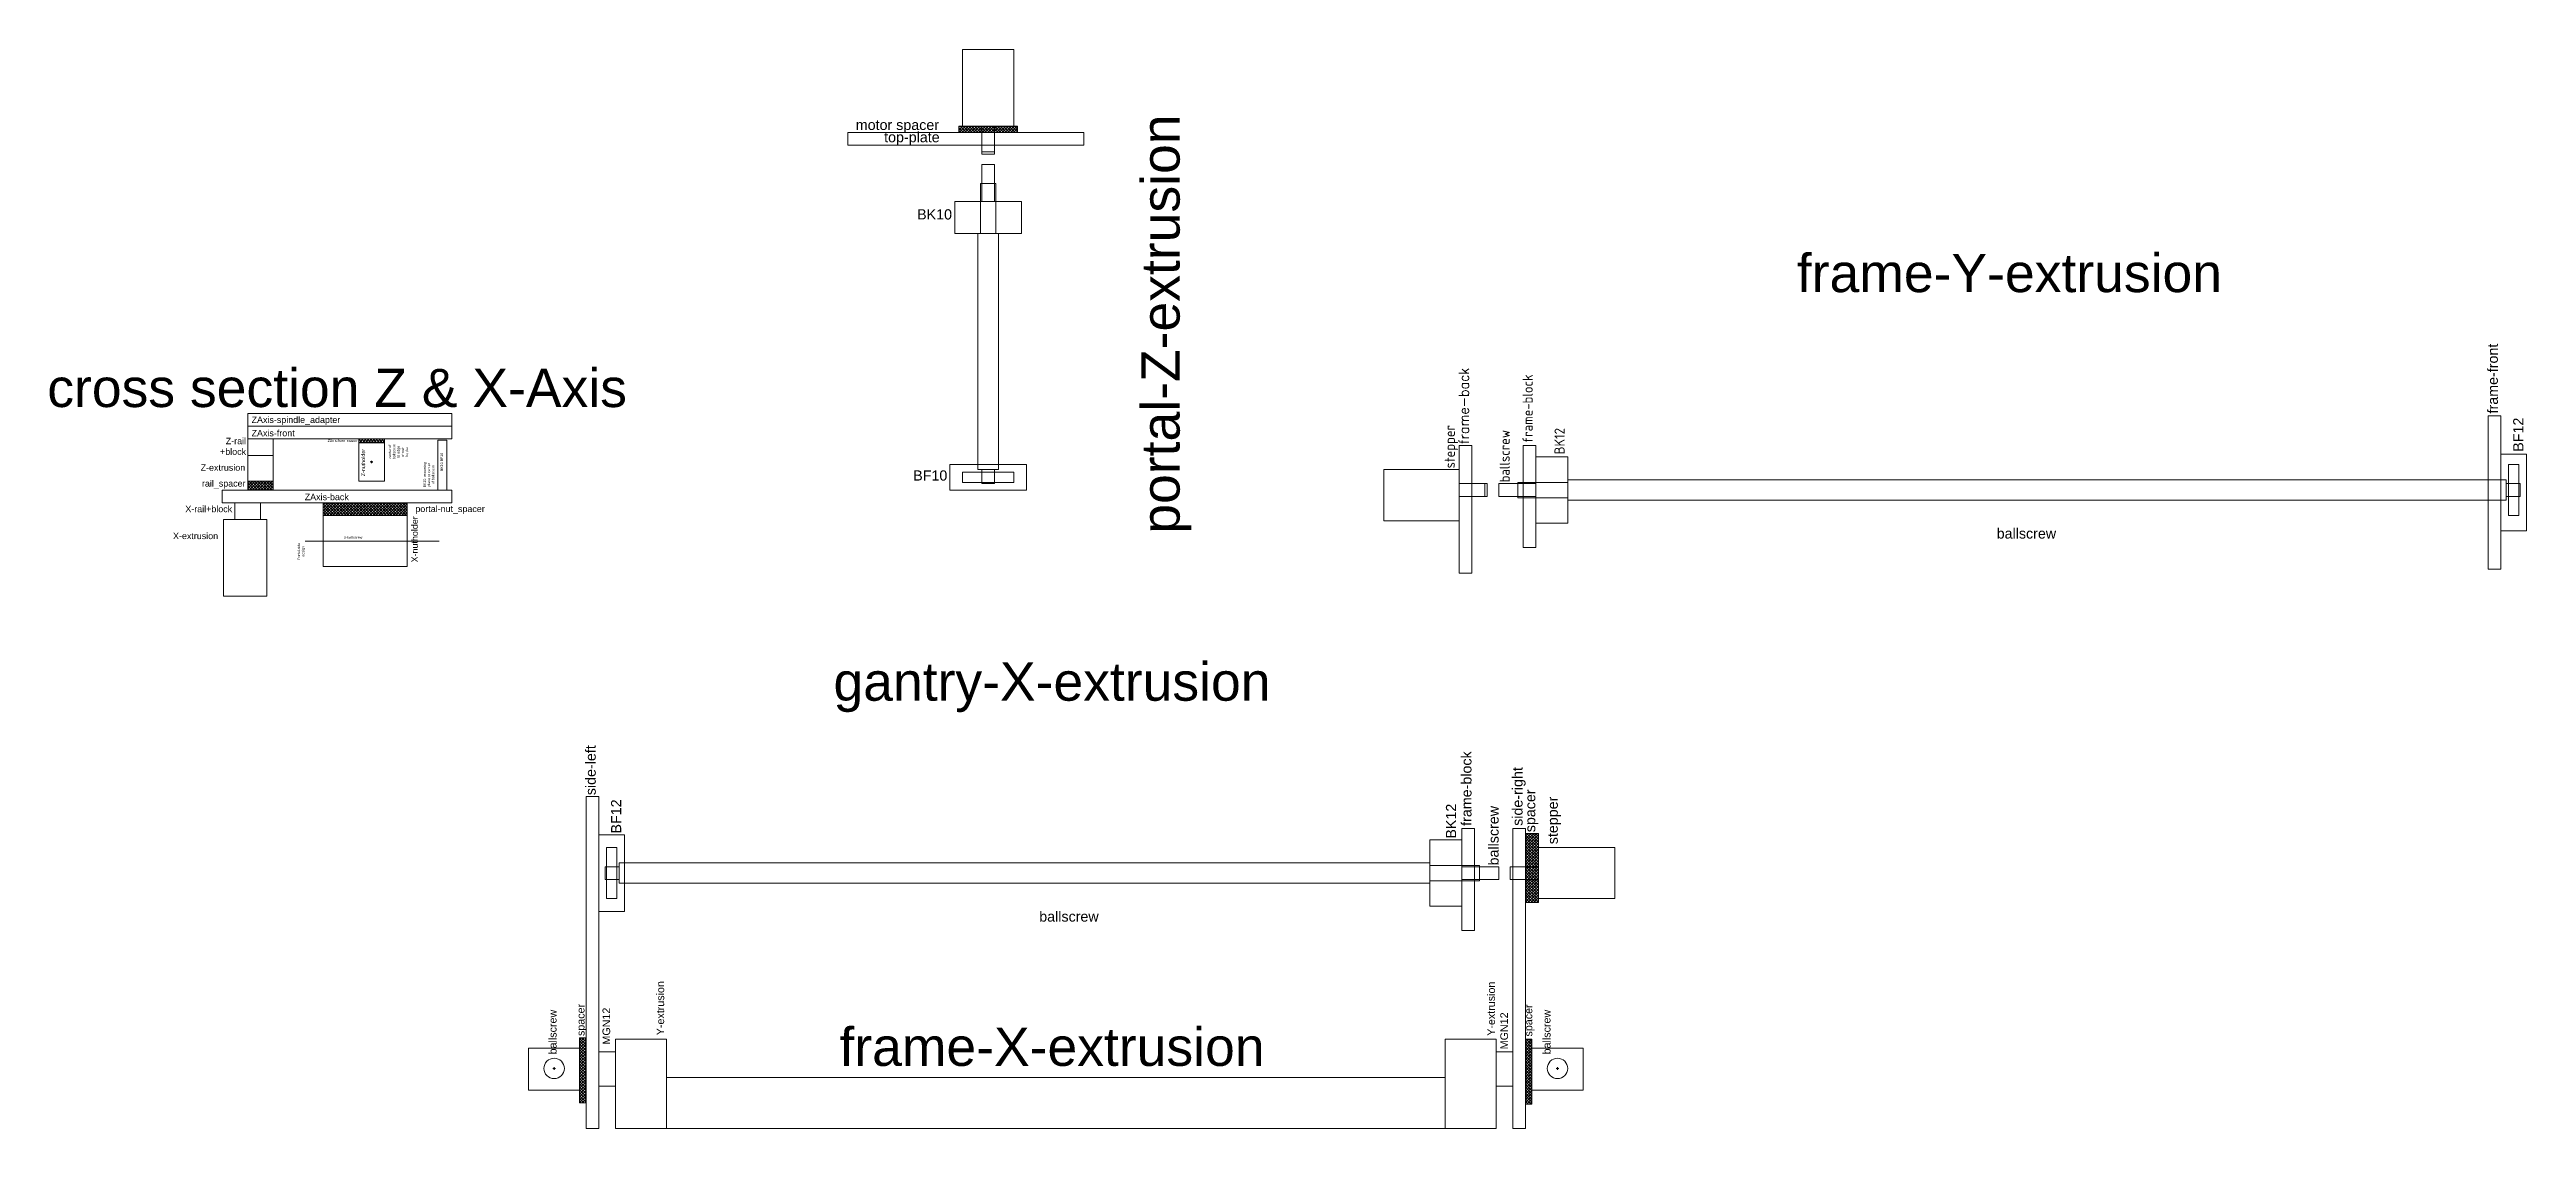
# Model space of a CAD drawing. Header units: millimetres. Extents: x -1135 to 805, y -500 to 345.
import ezdxf
from ezdxf.enums import TextEntityAlignment as Align

# ---------------------------------------------------------------- set-up
doc = ezdxf.new("R2010")
doc.units = ezdxf.units.MM
doc.header["$PDMODE"] = 34
doc.layers.get('0').update_dxf_attribs({"lineweight": 0})
doc.layers.add('text', color=7, linetype='Continuous', lineweight=0)
doc.styles.add('textstyle11', font='iso')
doc.styles.add('textstyle12', font='')
doc.styles.add('textstyle13', font='iso')
doc.styles.add('textstyle14', font='')
doc.styles.add('textstyle15', font='iso')
doc.styles.add('textstyle16', font='')
doc.styles.add('textstyle17', font='')
doc.styles.add('textstyle18', font='')
doc.styles.add('textstyle19', font='')
doc.styles.add('textstyle20', font='')
doc.styles.add('textstyle21', font='')
doc.styles.add('textstyle22', font='')
doc.styles.add('textstyle23', font='')
doc.styles.add('textstyle24', font='')
doc.styles.add('textstyle25', font='')
doc.styles.add('textstyle26', font='')
doc.styles.add('textstyle27', font='Standard')
doc.styles.add('textstyle28', font='')
doc.styles.add('textstyle29', font='')
doc.styles.add('textstyle30', font='iso')
doc.styles.add('textstyle31', font='')
doc.styles.add('textstyle32', font='')
doc.styles.add('textstyle33', font='')
doc.styles.add('textstyle34', font='')
doc.styles.add('textstyle35', font='')
doc.styles.add('textstyle36', font='')
doc.styles.add('textstyle37', font='')
doc.styles.add('textstyle38', font='')
doc.styles.add('textstyle39', font='')
doc.styles.add('textstyle40', font='')
doc.styles.add('textstyle41', font='')
doc.styles.add('textstyle42', font='')
doc.styles.add('textstyle43', font='')
doc.styles.add('textstyle44', font='')
doc.styles.add('textstyle45', font='')
doc.styles.add('textstyle46', font='')
doc.styles.add('textstyle47', font='')
doc.styles.add('textstyle48', font='')
doc.styles.add('textstyle49', font='')
doc.styles.add('textstyle50', font='')
doc.styles.add('textstyle51', font='')
doc.styles.add('textstyle52', font='')
doc.styles.add('textstyle53', font='')
doc.styles.add('textstyle54', font='')
doc.styles.add('textstyle55', font='')
doc.styles.add('textstyle56', font='')
doc.styles.add('textstyle57', font='')
doc.styles.add('textstyle58', font='')
doc.styles.add('textstyle59', font='')
doc.styles.add('textstyle60', font='')
doc.styles.add('textstyle61', font='')
doc.styles.get('textstyle12').set_extended_font_data('Liberation Sans')
doc.styles.get('textstyle14').set_extended_font_data('Liberation Sans')
doc.styles.get('textstyle16').set_extended_font_data('Liberation Sans')
doc.styles.get('textstyle17').set_extended_font_data('Liberation Sans')
doc.styles.get('textstyle18').set_extended_font_data('Liberation Sans')
doc.styles.get('textstyle19').set_extended_font_data('Liberation Sans')
doc.styles.get('textstyle20').set_extended_font_data('Liberation Sans')
doc.styles.get('textstyle21').set_extended_font_data('Liberation Sans')
doc.styles.get('textstyle22').set_extended_font_data('Liberation Sans')
doc.styles.get('textstyle23').set_extended_font_data('Liberation Sans')
doc.styles.get('textstyle24').set_extended_font_data('Liberation Sans')
doc.styles.get('textstyle25').set_extended_font_data('Liberation Sans')
doc.styles.get('textstyle26').set_extended_font_data('Liberation Sans')
doc.styles.get('textstyle28').set_extended_font_data('Liberation Sans')
doc.styles.get('textstyle29').set_extended_font_data('Liberation Sans')
doc.styles.get('textstyle31').set_extended_font_data('Liberation Sans')
doc.styles.get('textstyle32').set_extended_font_data('Liberation Sans')
doc.styles.get('textstyle33').set_extended_font_data('Liberation Sans')
doc.styles.get('textstyle34').set_extended_font_data('Liberation Sans')
doc.styles.get('textstyle35').set_extended_font_data('Liberation Sans')
doc.styles.get('textstyle36').set_extended_font_data('Liberation Sans')
doc.styles.get('textstyle37').set_extended_font_data('Liberation Sans')
doc.styles.get('textstyle38').set_extended_font_data('Liberation Sans')
doc.styles.get('textstyle39').set_extended_font_data('Liberation Sans')
doc.styles.get('textstyle40').set_extended_font_data('Liberation Sans')
doc.styles.get('textstyle41').set_extended_font_data('Liberation Sans')
doc.styles.get('textstyle42').set_extended_font_data('Liberation Sans')
doc.styles.get('textstyle43').set_extended_font_data('Liberation Sans')
doc.styles.get('textstyle44').set_extended_font_data('Liberation Sans')
doc.styles.get('textstyle45').set_extended_font_data('Liberation Sans')
doc.styles.get('textstyle46').set_extended_font_data('Liberation Sans')
doc.styles.get('textstyle47').set_extended_font_data('Liberation Sans')
doc.styles.get('textstyle48').set_extended_font_data('Liberation Sans')
doc.styles.get('textstyle49').set_extended_font_data('Liberation Sans')
doc.styles.get('textstyle50').set_extended_font_data('Liberation Sans')
doc.styles.get('textstyle51').set_extended_font_data('Liberation Sans')
doc.styles.get('textstyle52').set_extended_font_data('Liberation Sans')
doc.styles.get('textstyle53').set_extended_font_data('Liberation Sans')
doc.styles.get('textstyle54').set_extended_font_data('Liberation Sans')
doc.styles.get('textstyle55').set_extended_font_data('Liberation Sans')
doc.styles.get('textstyle56').set_extended_font_data('Liberation Sans')
doc.styles.get('textstyle57').set_extended_font_data('Liberation Sans')
doc.styles.get('textstyle58').set_extended_font_data('Liberation Sans')
doc.styles.get('textstyle59').set_extended_font_data('Liberation Sans')
doc.styles.get('textstyle60').set_extended_font_data('Liberation Sans')
doc.styles.get('textstyle61').set_extended_font_data('Liberation Sans')

# ---------------------------------------------------------------- blocks, each defined once
blk = doc.blocks.new('ballscrew')
for points in [[(-689, 5), (-700, 5), (-700, -5), (-689, -5)], [(-54, 8), (-689, 8), (-689, -8), (-54, -8)], [(-15, 6), (-54, 6), (-54, -6), (-15, -6)], [(0, 5), (-15, 5), (-15, -5), (0, -5)]]:
    blk.add_lwpolyline(points, close=True)
at = {"layer": 'text'}
for points in [[(-15, 6), (-29, 6), (-29, 5), (-15, 5)], [(-15, -5), (-29, -5), (-29, -6), (-15, -6)]]:
    blk.add_lwpolyline(points, close=True, dxfattribs=at)

msp = doc.modelspace()

# ---------------------------------------------------------------- hatches: boundary and pattern name
at = {"transparency": 33554687}
h = msp.add_hatch(dxfattribs=at)
h.set_pattern_fill('NET', color=256, scale=0.5, angle=45, style=0, pattern_type=0)
h.paths.add_polyline_path([(-423, 285), (-377, 285), (-377, 280), (-423, 280)], flags=0)
h = msp.add_hatch(dxfattribs=at)
h.set_pattern_fill('NET', color=256, scale=0.5, angle=45, style=0, pattern_type=0)
h.paths.add_polyline_path([(-893, 40), (-873, 40), (-873, 37), (-893, 37)], flags=0)
h = msp.add_hatch(dxfattribs=at)
h.set_pattern_fill('NET', color=256, scale=0.5, angle=45, style=0, pattern_type=0)
h.paths.add_polyline_path([(-980, 0), (-960, 0), (-960, 7), (-980, 7)], flags=0)
h = msp.add_hatch(dxfattribs=at)
h.set_pattern_fill('NET', color=256, scale=0.5, angle=45, style=0, pattern_type=0)
h.paths.add_polyline_path([(-921, -10), (-855, -10), (-855, -20), (-921, -20)], flags=0)
h = msp.add_hatch(dxfattribs=at)
h.set_pattern_fill('NET', color=256, scale=0.5, angle=45, style=0, pattern_type=0)
h.paths.add_polyline_path([(21, -269), (31, -269), (31, -323), (21, -323)], flags=0)
h = msp.add_hatch(dxfattribs=at)
h.set_pattern_fill('NET', color=256, scale=0.5, angle=45, style=0, pattern_type=0)
h.paths.add_polyline_path([(-720, -429), (-715, -429), (-715, -480), (-720, -480)], flags=0)
h = msp.add_hatch(dxfattribs=at)
h.set_pattern_fill('NET', color=256, scale=0.5, angle=45, style=0, pattern_type=0)
h.paths.add_polyline_path([(21, -430), (26, -430), (26, -481), (21, -481)], flags=0)

# ---------------------------------------------------------------- linework, layer by layer
for p, q in [((-510, 280), (-325, 280)), ((-510, 270), (-510, 280)), ((-325, 280), (-325, 270)), ((-325, 270), (-510, 270)), ((-405, 265), (-395, 265)), ((-405, 263), (-405, 265)), ((-395, 263), (-405, 263)), ((-395, 265), (-395, 263)), ((-820, 60), (-980, 60)), ((-980, 60), (-980, 50)), ((-820, 50), (-820, 60)), ((-820, 50), (-980, 50)), ((-980, 50), (-980, 40)), ((-980, 50), (-820, 50)), ((-960, 40), (-980, 40)), ((-980, 40), (-980, 27)), ((-980, 40), (-820, 40)), ((-960, 27), (-960, 40)), ((-824, 39), (-831, 39)), ((-831, 39), (-831, 0)), ((-824, 0), (-824, 39)), ((-820, 40), (-820, 50)), ((-960, 27), (-980, 27)), ((-980, 27), (-980, 7)), ((-980, 27), (-960, 27)), ((-960, 7), (-960, 27)), ((-893, 7), (-893, 37)), ((-893, 37), (-873, 37)), ((-873, 37), (-873, 7)), ((-1000, 0), (-820, 0)), ((-1000, -10), (-1000, 0)), ((-960, 7), (-980, 7)), ((-980, 7), (-980, 0)), ((-980, 7), (-960, 7)), ((-980, 0), (-960, 0)), ((-960, 0), (-960, 7)), ((-873, 7), (-893, 7)), ((-831, 0), (-824, 0)), ((-820, 0), (-820, -10)), ((-820, -10), (-1000, -10)), ((-990, -10), (-970, -10)), ((-990, -23), (-990, -10)), ((-970, -10), (-970, -23)), ((-965, -23), (-999, -23)), ((-999, -23), (-999, -83)), ((-970, -23), (-990, -23)), ((-965, -83), (-965, -23)), ((-855, -20), (-921, -20)), ((-921, -60), (-921, -20)), ((-855, -20), (-855, -60)), ((-935, -40), (-830, -40)), ((-855, -60), (-921, -60)), ((-999, -83), (-965, -83)), ((-720, -437), (-760, -437)), ((-760, -437), (-760, -470)), ((-720, -470), (-720, -437)), ((-705, -440), (-692, -440)), ((-705, -467), (-705, -440)), ((-692, -430), (-652, -430)), ((-692, -500), (-692, -430)), ((-692, -440), (-692, -467)), ((-652, -430), (-652, -500)), ((-42, -430), (-2, -430)), ((-42, -500), (-42, -430)), ((-2, -430), (-2, -500)), ((-2, -440), (11, -440)), ((-2, -440), (-2, -467)), ((11, -440), (11, -467)), ((26, -437), (66, -437)), ((26, -470), (26, -437)), ((66, -437), (66, -470)), ((-42, -460), (-652, -460)), ((-652, -460), (-652, -500)), ((-42, -500), (-42, -460)), ((-760, -470), (-720, -470)), ((-692, -467), (-705, -467)), ((11, -467), (-2, -467)), ((66, -470), (26, -470)), ((-652, -500), (-692, -500)), ((-652, -500), (-42, -500)), ((-2, -500), (-42, -500))]:
    msp.add_line(p, q)
for points in [[(-423, 285), (-377, 285), (-377, 280), (-423, 280)], [(-405, 285), (-405, 265), (-395, 265), (-395, 285)], [(-405, 255), (-405, 240), (-395, 240), (-395, 255)], [(-406, 240), (-406, 201), (-394, 201), (-394, 240)], [(-426, 201), (-426, 226), (-374, 226), (-374, 201)], [(-408, 201), (-408, 16), (-392, 16), (-392, 201)], [(-893, 40), (-873, 40), (-873, 37), (-893, 37)], [(785, 58), (775, 58), (775, -62), (785, -62)], [(-430, 0), (-430, 20), (-370, 20), (-370, 0)], [(-21, -65), (-31, -65), (-31, 35), (-21, 35)], [(29, 35), (19, 35), (19, -45), (29, -45)], [(54, 26), (29, 26), (29, -26), (54, -26)], [(805, 28), (785, 28), (785, -32), (805, -32)], [(-405, 16), (-405, 5), (-395, 5), (-395, 16)], [(-31, 5), (-11, 5), (-11, -5), (-31, -5)], [(0, 5), (15, 5), (15, -5), (0, -5)], [(15, 6), (54, 6), (54, -6), (15, -6)], [(54, 8), (789, 8), (789, -8), (54, -8)], [(789, 5), (800, 5), (800, -5), (789, -5)], [(-921, -10), (-855, -10), (-855, -20), (-921, -20)], [(-715, -240), (-705, -240), (-705, -500), (-715, -500)], [(-705, -270), (-685, -270), (-685, -330), (-705, -330)], [(-29, -265), (-19, -265), (-19, -345), (-29, -345)], [(11, -500), (21, -500), (21, -265), (11, -265)], [(21, -269), (31, -269), (31, -323), (21, -323)], [(-54, -274), (-29, -274), (-29, -326), (-54, -326)], [(31, -295), (11, -295), (11, -305), (31, -305)], [(-720, -429), (-715, -429), (-715, -480), (-720, -480)], [(21, -430), (26, -430), (26, -481), (21, -481)]]:
    msp.add_lwpolyline(points, close=True)
for centre in [(-740, -453), (46, -453)]:
    msp.add_circle(centre, 8)
for p in [(-883, 22), (-740, -453), (46, -453)]:
    msp.add_point(p)
at = {"layer": 'text'}
for points in [[(-420, 285), (-420, 345), (-380, 345), (-380, 285)], [(-406, 240), (-406, 226), (-405, 226), (-405, 240)], [(-395, 240), (-395, 226), (-394, 226), (-394, 240)], [(791, 20), (799, 20), (799, -20), (791, -20)], [(-420, 14), (-420, 6), (-380, 6), (-380, 14)], [(-31, 16), (-90, 16), (-90, -24), (-31, -24)], [(-11, 5), (-9, 5), (-9, -5), (-11, -5)], [(15, 6), (29, 6), (29, 5), (15, 5)], [(15, -5), (29, -5), (29, -6), (15, -6)], [(-691, -280), (-699, -280), (-699, -320), (-691, -320)], [(31, -280), (91, -280), (91, -320), (31, -320)], [(11, -295), (9, -295), (9, -305), (11, -305)]]:
    msp.add_lwpolyline(points, close=True, dxfattribs=at)

# ---------------------------------------------------------------- block references
msp.add_blockref('ballscrew', (0, -300))

# ---------------------------------------------------------------- texts
for s, style, p in [('frame-Y-extrusion', 'textstyle33', (400, 170)), ('cross section Z & X-Axis', 'textstyle35', (-910, 80))]:
    msp.add_text(s, height=30, dxfattribs=dict(style=style)).set_placement(p, align=Align.MIDDLE_CENTER)
at = {"style": 'textstyle34'}
msp.add_text('gantry-X-extrusion', height=30, rotation=360, dxfattribs=at).set_placement((-350, -150), align=Align.MIDDLE_CENTER)
for s, style, p in [('Y-extrusion', 'textstyle44', (-652, -427)), ('Y-extrusion', 'textstyle38', (-1.2, -427.4)), ('ballscrew', 'textstyle41', (-736.3, -442)), ('spacer', 'textstyle40', (-714.4, -427.6)), ('MGN12', 'textstyle39', (-694.3, -434.3)), ('spacer', 'textstyle42', (28, -428)), ('ballscrew', 'textstyle43', (42.3, -442)), ('MGN12', 'textstyle37', (9, -438))]:
    msp.add_text(s, height=6, rotation=90, dxfattribs=dict(style=style)).set_placement(p, align=Align.BOTTOM_LEFT)
at = {"style": 'textstyle36'}
msp.add_text('frame-X-extrusion', height=30, dxfattribs=at).set_placement((-350, -460), align=Align.BOTTOM_CENTER)
for s, insert, char_height, attachment_point, style in [('Z-rail\\P+block', (-981.3, 27.5), 5, 9, 'textstyle56'), ('ZAxis-spindle_adapter', (-977, 51), 5, 7, 'textstyle47'), ('ZAxis-front', (-977, 42), 5, 7, 'textstyle46'), ('ZAxis-front_spacer', (-894, 37), 2, 9, 'textstyle49'), ('Z-extrusion', (-982, 15), 5, 9, 'textstyle54'), ('rail_spacer', (-981.7, 1.2), 5, 9, 'textstyle45'), ('X-rail+block', (-992.2, -17.4), 5, 9, 'textstyle57'), ('ZAxis-back', (-918.1, -8), 5, 8, 'textstyle53'), ('portal-nut_spacer', (-848.7, -15.5), 5, 4, 'textstyle51'), ('X-extrusion', (-1003.2, -38.5), 5, 9, 'textstyle55'), ('X-ballscrew', (-904.7, -38.2), 2, 7, 'textstyle50')]:
    msp.add_mtext(s, dxfattribs=dict(insert=insert, char_height=char_height, attachment_point=attachment_point, style=style))
at = {"rotation": 90}
for s, insert, char_height, attachment_point, style in [('Z-nutholder', (-888, 21.5), 3, 8, 'textstyle48'), ('center of\\Pballscrew \\Pto edge\\Pof nut-\\Pholder', (-862, 30), 2, 5, 'textstyle59'), ('BK10: mounting \\Pplane to center \\Pof ballscrew', (-838.1, 12), 2, 5, 'textstyle58'), ('BK10 BF10', (-828, 22), 2, 5, 'textstyle60'), ('X-nutholder', (-846.7, -38.6), 5, 8, 'textstyle52'), ('Portal-side \\Pdesign', (-938, -48), 2, 5, 'textstyle61')]:
    msp.add_mtext(s, dxfattribs=dict(at, insert=insert, char_height=char_height, attachment_point=attachment_point, style=style))
at = {"layer": 'text', "style": 'textstyle32'}
msp.add_text('portal-Z-extrusion', height=30, rotation=90, dxfattribs=at).set_placement((-280, 130), align=Align.TOP_CENTER)
at = {"layer": 'text'}
for s, style, p in [('motor spacer', 'textstyle18', (-438.5, 279.6)), ('top-plate', 'textstyle19', (-438, 270)), ('BK10', 'textstyle17', (-428.3, 209.5)), ('BF10', 'textstyle26', (-432, 5))]:
    msp.add_text(s, height=8, dxfattribs=dict(at, style=style)).set_placement(p, align=Align.BOTTOM_RIGHT)
for s, style, p in [('frame-front', 'textstyle22', (785, 60)), ('frame-back', 'textstyle27', (-21, 36)), ('frame-block', 'textstyle13', (29, 37)), ('stepper', 'textstyle30', (-32, 17)), ('ballscrew', 'textstyle11', (11, 6)), ('BK12', 'textstyle15', (54, 28)), ('BF12', 'textstyle24', (805, 30)), ('side-left', 'textstyle23', (-705, -239)), ('frame-block', 'textstyle14', (-19, -263)), ('side-right', 'textstyle28', (21, -263)), ('BF12', 'textstyle25', (-685, -269)), ('BK12', 'textstyle16', (-31, -273)), ('spacer', 'textstyle29', (31, -268)), ('stepper', 'textstyle31', (48.6, -277.4))]:
    msp.add_text(s, height=8, rotation=90, dxfattribs=dict(at, style=style)).set_placement(p, align=Align.BOTTOM_LEFT)
for style, p in [('textstyle20', (390, -30)), ('textstyle21', (-360, -330))]:
    msp.add_text('ballscrew', height=8, dxfattribs=dict(at, style=style)).set_placement(p, align=Align.TOP_LEFT)
at = {"layer": 'text', "insert": (0, -294), "char_height": 8, "attachment_point": 7, "rotation": 90, "style": 'textstyle12'}
msp.add_mtext('ballscrew', dxfattribs=at)

doc.saveas('drawing.dxf')
